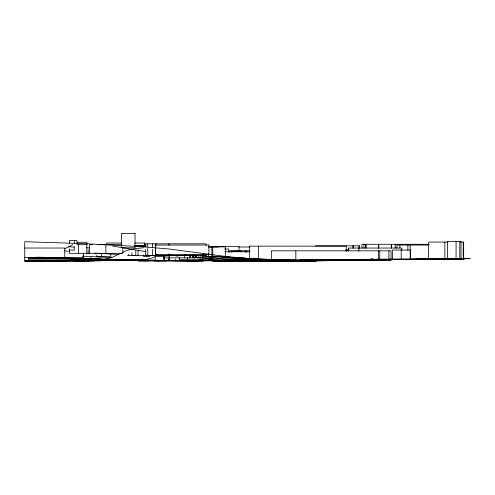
<?xml version="1.0" encoding="UTF-8"?>
<svg xmlns="http://www.w3.org/2000/svg" width="495" height="495" viewBox="0 0 495 495"><rect width="100%" height="100%" fill="white"/><g stroke="black" fill="none" stroke-linecap="round" stroke-linejoin="round"><path stroke-width="0.74" d="M453.012 258.718L417.26 258.848L420.855 259.064L419.321 259.095M181.572 260.618C188.261 260.265 195.395 261.973 201.818 260.624L225.07 257.381L236.233 257.443M106.091 260.364L111.165 260.314L75.252 260.785L95.993 260.63M121.232 253.112L111.61 257.623L104.377 259.312L28.196 257.363M64.628 248.799L72.839 244.709M122.556 252.456C128.836 248.793 136.298 248.558 143.346 247.772M333.265 260.104L283.988 260.24L266.898 260.655L266.174 260.927L271.965 260.859L265.716 261.41L236.233 261.113M82.25 260.655L82.64 260.599M31.89 260.952L30.325 260.995L75.543 260.574M305.885 260.71L328.173 260.042L386.341 259.46M334.106 259.683C301.232 260.061 268.309 260.426 235.478 258.272L269.818 259.454L241.585 258.031L231.258 258.631L212.943 260.661L168.77 260.488L105.794 259.219L36.55 257.146M28.537 258.322L72.988 258.842M58.41 260.964L45.249 261.007M83.989 259.151L84.385 259.102L82.356 259.114M191.819 260.704L152.751 260.618M196.354 260.599L218.716 256.893L229.921 256.899M64.641 260.673L24.75 261.28L24.75 241.721L82.356 243.571L139.967 246.597L168.77 248.948L226.382 256.546L255.185 259.145L283.988 260.543L312.791 260.908L456.817 258.668L451.589 258.904M295.534 259.986C271.959 260.655 248.255 258.693 224.767 260.642L285.423 260.061L240.929 259.034L224.254 260.605L212.943 260.661M152.652 260.271L153.165 260.215M152.021 260.605L150.121 260.624M274.539 259.98L275.09 259.918L269.497 259.51M143.593 260.054L151.779 258.093L155.121 256.738L173.343 255.562L187.011 255.222M417.681 259.12L429.815 259.021M465.727 258.563L470.25 258.371L463.456 258.371M111.165 259.597L102.341 259.405L88.32 260.481M237.377 259.764L251.862 259.182L250.6 258.965M73.613 260.921L85.258 260.877M160.436 260.618L201.434 260.97L230.095 257.685L236.709 257.487L241.48 257.889M266.898 260.655L241.108 261.02L213.364 260.618M410.64 259.287L423.46 258.792M423.219 259.411L442.796 258.774M125.736 260.123L61.43 260.785M315.822 260.723L318.099 260.63M254.083 260.605L287.063 260.129M250.649 260.642L270.889 260.11M46.078 261.038L82.696 260.915M258.242 260.123L253.118 260.221L290.485 260.147M294.692 261.113L265.716 261.41M302.94 261.106L283.988 261.595L237.749 261.113M260.648 260.11L262.907 260.061M320.284 260.296L331.353 260.079M259.968 260.123L240.966 260.438M212.275 260.964L240.044 260.735M399.205 259.374C346.679 260.345 293.999 262.406 241.585 258.031M106.01 260.611L101.568 260.679M92.194 260.791L86.829 260.865M91.123 260.803L88.314 260.846M264.98 260.191L227.397 260.358M133.904 260.123L105.874 260.475M83.531 260.896L88.215 260.84M91.761 260.791L93.493 260.772M100.145 260.698L97.657 260.729L102.248 260.667M227.917 260.624L176.863 260.618M188.347 260.983L290.652 260.135M466.884 258.538L464.248 258.569M157.305 260.803L166.623 260.754L138.08 260.921L138.08 259.962L141.063 259.925M31.148 261.205L31.958 261.199M92.812 260.778L94.861 260.754M105.014 260.636L138.161 260.333M109.475 260.58L111.165 260.562L53.553 260.945M113.145 260.543L120.718 260.481M102.824 260.661L104.346 260.642M138.08 260.921L149.738 260.803M335.189 259.627L336.588 259.609M456.817 258.811L458.184 258.798M86.198 260.618L52.458 260.735M91.952 260.407L103.368 260.327M82.356 260.834L106.413 260.562M226.382 260.902L290.051 260.24M409.73 259.485L454.54 259.132L435.025 259.312M458.741 258.848L454.596 258.879L456.706 258.873M82.442 260.673L89.249 260.618M132.388 260.123L105.856 260.283M99.427 260.667L138.563 260.327M109.568 260.58L107.582 260.593M466.946 258.545L466.568 258.563L467.063 258.563M263.365 260.438L268.519 260.401M419.581 259.417L456.817 259.132M278.394 260.271L283.988 260.24M218.611 260.896L214.335 260.921L217.781 260.921M454.806 258.873L430.669 258.798L412.737 259.46L463.877 259.132L462.955 259.145M391.081 259.615L392.585 259.603M428.008 259.361L410.479 259.454M390.778 259.658L396.91 259.627M240.335 260.618L228.845 260.624M138.08 259.962L147.17 259.999M455.87 258.873L457.046 258.873L444.609 258.885M371.176 259.597L372.716 259.59M392.764 259.535L390.45 259.541L393.055 259.559M253.731 260.574L255.185 260.568M315.321 260.587L307.414 260.506M434.332 258.78L456.817 258.737M417.328 258.811L299.617 259.98M461.588 259.151L464.032 259.145M53.553 260.853L66.59 260.834M448.055 242.08L428.497 242.08L428.497 259.361L463.654 259.361L463.654 242.08L460.696 242.08M121.702 243.051L106.635 243.051L106.635 244.555M134.788 243.051L144.794 243.051L144.794 246.058M429.245 244.32L361.925 244.289L361.925 248.082M77.016 244.679L86.829 244.679L86.829 253.316M92.602 244.679L89.644 244.679L89.644 253.316M98.059 244.679L121.479 244.679M428.893 245.037L396.922 245.037L396.922 248.069M134.727 245.662L146.013 245.662M134.72 245.712L145.876 245.712M315.414 245.836L359.605 245.836L359.605 248.113M134.615 245.922L146.118 245.922M134.782 246.046L145.703 246.046M135.215 246.102L142.64 246.102M212.46 246.603L239.017 246.603L239.017 251.151M208.537 246.869L225.33 246.869L225.33 256.472L205.883 256.472L205.883 254.257M208.729 247.011L218.611 247.011M238.757 247.005L250 247.005M24.75 248.032L64.758 248.032L64.758 257.629M224.687 249.022L228.517 249.022L228.517 252.091M69.424 250.093L74.306 250.093L74.306 246.399M345.597 250.062L348.659 250.062M345.535 250.117L348.839 250.117M250.043 250.817L229.037 250.817L229.037 252.289M232.817 251.045L241.504 251.045M224.94 251.757L250.037 251.757M206.056 255.34L145.524 255.34L145.524 249.195M127.524 255.569L135.085 255.569M165.274 255.649L131.887 255.649L131.887 252.697M82.869 256.398L83.24 256.398M149.948 256.416L143.451 256.416L143.451 254.937M202.579 256.614L218.611 256.614M194.981 257.419L214.112 257.419L214.112 255.946M24.75 257.629L83.364 257.629L83.364 253.199M467.608 258.644L463.753 258.644L467.391 258.613M89.979 258.73L100.349 258.73M463.685 258.545L465.974 258.538M461.235 258.737L447.418 258.866L447.418 241.585L461.024 241.585L461.024 258.866M409.761 259.442L454.651 259.442M121.683 260.153L131.231 260.123M133.353 260.16L138.699 260.16M106.264 260.308L117.779 260.265M122.228 260.308L138.643 260.321L103.703 260.401M337.021 260.24L359.605 260.24M253.075 260.401L256.441 260.401M261.075 260.364L270.617 260.364M91.773 260.512L142.64 260.506M146.885 260.469L179.555 260.469M298.021 260.426L271.347 260.426L271.347 250.829L391.038 250.829L391.038 260.426L337.646 260.426M57.872 260.63L67.462 260.63M87.708 260.618L94.143 260.618M101.116 260.574L127.308 260.574M177.488 260.568L197.53 260.568M249.356 260.549L290.336 260.549M337.008 260.549L346.234 260.549M232.817 260.648L241.504 260.648M58.039 260.822L98.765 260.822M144.163 260.754L159.805 260.754M245.662 260.741L259.949 260.741M153.976 261.02L193.483 261.02M201.434 260.97L203.754 260.97M212.46 261.007L239.017 261.007M269.466 261.335L316.293 261.335M222.868 261.41L268.599 261.41M463.902 258.706L468.32 258.712M371.157 258.774L372.673 258.774M46.963 260.995L54.481 261.038M40.503 260.983L31.705 261.014M31.643 261.032L43.9 261.026M31.575 260.952L24.75 260.915L53.553 261.113L50.558 261.051M36.123 260.976L53.553 261.075M276.024 259.881L233.126 258.477M219.675 260.76L215.715 260.673L223.115 260.859M28.351 257.815L102.341 259.405M70.104 258.904L82.356 259.052M157.317 260.42L111.165 259.473M166.481 260.587L190.198 260.896M148.308 260.395L104.377 259.312M213.178 258.91L192.976 257.629M147.504 260.519L89.917 259.287M145.747 260.537L147.207 260.568M233.72 259.683L223.944 259.442M218.041 260.618L223.35 260.741M239.264 261.106L280.696 261.49L240.026 261.113M215.597 260.611L220.857 260.754M213.908 260.618L217.435 260.723M111.926 257.48L82.869 256.237M249.783 260.933L243.534 260.618M86.142 247.803L89.663 247.921M257.914 259.071L247.061 258.328M118.59 254.43L94.514 253.211M68.533 246.751L74.009 247.129M185.21 255.265L196.261 256.039M201.36 255.241L204.095 255.476M195.463 255.154L197.425 255.488L192.215 255.179M69.281 251.411L64.486 250.779M178.256 256.193L171.066 255.166M145.957 251.677L123.02 247.778M112.767 246.089L121.553 247.537M128.997 260.364L128.038 260.104M261.1 260.401L262.239 260.772M463.221 242.08L463.221 259.361M459.793 241.585L459.793 258.866M456.074 241.585L456.074 258.866M444.857 242.08L444.857 259.361M410.163 245.037L410.163 259.442M407.88 245.037L407.88 250.34M401.779 250.34L401.779 248.038L348.523 248.038L348.523 251.107M401.21 250.024L401.21 259.627M399.911 245.037L399.911 248.069M395.196 244.289L395.196 248.082M391.576 244.289L391.576 248.082M391.285 244.289L391.285 248.082M388.915 250.829L388.915 260.426M379.745 250.829L379.745 260.426M378.768 244.289L378.768 248.082M378.483 244.289L378.483 248.082M378.397 250.829L378.397 260.426M366.133 244.289L366.133 248.082M365.434 244.289L365.434 248.082M363.918 244.289L363.918 248.082M359.073 245.836L359.073 248.113M358.801 248.038L358.801 251.107M353.244 245.836L353.244 248.113M353.053 245.836L353.053 248.113M348.721 250.371L348.721 248.892L348.598 250.371M346.234 251.454L346.234 246.151L249.356 246.151L249.356 258.279M295.837 250.829L295.837 260.426M258.588 246.151L258.588 260.549M246.386 250.817L246.386 252.289M245.217 250.817L245.217 252.289M231.827 250.817L231.827 252.289M212.757 246.869L212.757 256.472M211.872 246.869L211.872 256.472M208.537 253.52L208.537 256.472M206.056 245.353L206.056 243.818L145.524 243.818L145.524 246.887M206.056 254.399L206.056 256.614M203.711 253.805L203.711 256.614M202.733 258.204L202.733 259.683L179.66 259.683L179.66 257.462M202.579 255.135L202.579 257.419M200.815 255.203L200.815 257.419M198.73 255.203L198.73 257.419M196.274 255.203L196.274 257.419M195.203 255.203L195.203 257.87L163.56 257.87L163.56 255.655M193.168 254.919L193.168 257.87M192.821 254.919L192.821 257.87M190.216 254.919L190.216 257.87M189.857 254.919L189.857 257.87M187.419 257.462L187.419 259.683M184.412 254.919L184.412 257.87M179.555 259.089L179.555 260.568M175.719 258.996L175.719 260.469M169.476 258.996L169.476 260.469M169.08 255.655L169.036 260.469M168.962 243.818L168.962 245.353M168.962 253.805L168.962 255.34M168.634 258.996L168.634 260.469M164.321 256.781L164.321 260.469M163.826 257.518L163.826 260.469M155.95 243.818L155.95 245.353M155.95 253.805L155.95 255.34M155.554 245.044L155.554 254.64M155.189 256.781L155.189 260.469M152.633 243.818L152.633 247.655M152.633 249.195L152.633 255.34M147.758 243.818L147.758 246.887M147.758 248.428L147.758 255.34M146.359 254.937L146.359 256.416M145.722 260.005L145.722 260.97M144.738 243.051L144.738 246.058M143.303 259.9L143.303 260.859M140.828 259.999L140.828 260.964M138.055 250.476L138.055 255.649M135.779 250.476L135.779 255.649M128.719 254.096L128.719 255.569M122.865 247.556L122.865 253.316L69.424 253.316L69.424 248.997M110.818 253.793L110.818 256.75L96.853 256.75L96.853 255.272M105.905 245.396L105.905 253.316M101.37 253.793L101.37 256.75M101.221 258.99L101.221 260.506M94.285 258.409L94.285 259.85L28.716 259.85L28.716 257.691M91.068 257.252L91.068 258.73M88.166 249.715L88.166 253.316M86.91 244.499L86.91 242.284L77.43 242.284L77.43 243.763M83.24 255.414L83.24 257.629M78.365 244.679L78.365 253.316M76.923 243.441L76.923 240.49L69.424 240.49L69.424 243.441M74.306 240.49L74.306 243.441M135.036 233.405L121.374 233.405L121.374 247.809L135.036 247.809L135.036 233.405M208.878 245.044L155.43 245.044L155.43 254.64L208.878 254.64L208.878 245.044M410.504 250.024L392.417 250.024L392.417 259.627L410.504 259.627L410.504 250.024"/></g></svg>
